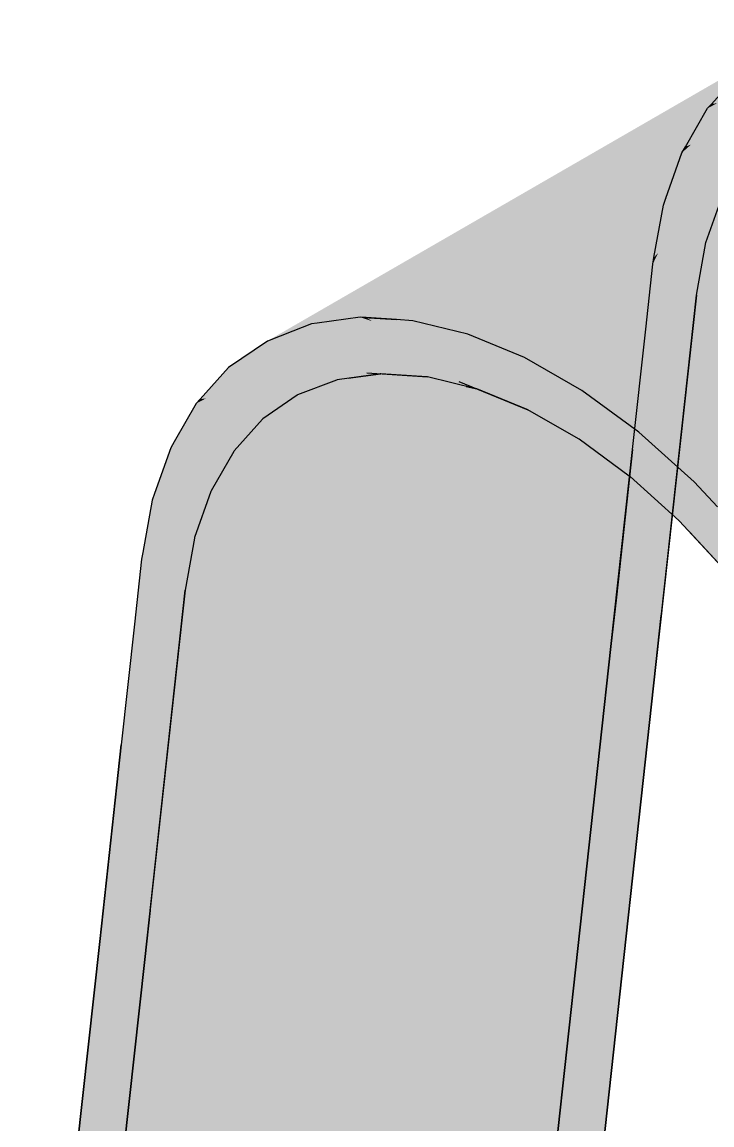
# Model space of a CAD drawing. Extents: x 0 to 2378, y 0 to 1682.
# Drawn here: x 1511.3 to 1544.7, y 1255.8 to 1309.2 of the extents above; entities that cross this region are included whole.
import ezdxf

# ---------------------------------------------------------------- set-up
doc = ezdxf.new("R2010")
doc.units = 0
doc.layers.add('SOMBRA', color=8, linetype='CONTINUOUS')
doc.layers.add('VISIBLE', color=7, linetype='CONTINUOUS')

msp = doc.modelspace()

# ---------------------------------------------------------------- linework, layer by layer
at = {"layer": 'SOMBRA', "color": 254}
for points in [[(1552.4486, 1309.1517), (1547.5228, 1307.2259), (1527.6999, 1294.863)], [(1549.9751, 1307.5417), (1552.4486, 1309.1517), (1527.6999, 1294.863)], [(1547.5228, 1307.2259), (1550.0869, 1308.8251), (1525.3382, 1294.5364)], [(1550.0869, 1308.8251), (1534.8473, 1300.1982), (1525.3382, 1294.5364)], [(1554.9871, 1308.9843), (1537.0535, 1299.1314), (1530.2384, 1294.6956)], [(1554.9871, 1308.9843), (1530.2384, 1294.6956), (1532.9042, 1294.0465)], [(1557.6529, 1308.3352), (1554.9871, 1308.9843), (1532.9042, 1294.0465)], [(1550.0869, 1308.8251), (1549.1889, 1308.4783), (1534.8473, 1300.1982)], [(1554.9871, 1308.9843), (1554.2082, 1309.0357), (1537.0535, 1299.1314)], [(1554.2082, 1309.0357), (1548.6828, 1306.7006), (1537.0535, 1299.1314)], [(1557.6529, 1308.3352), (1532.9042, 1294.0465), (1535.6548, 1292.9075)], [(1549.1889, 1308.4783), (1547.9514, 1308.0004), (1534.8473, 1300.1982)], [(1560.4036, 1307.1962), (1557.6529, 1308.3352), (1535.6548, 1292.9075)], [(1547.9514, 1308.0004), (1546.0776, 1306.7144), (1523.2027, 1293.7117)], [(1534.8473, 1300.1982), (1547.9514, 1308.0004), (1523.2027, 1293.7117)], [(1549.9751, 1307.5417), (1527.6999, 1294.863), (1527.9826, 1294.8444)], [(1549.9751, 1307.5417), (1527.9826, 1294.8444), (1528.1303, 1294.8346)], [(1549.9751, 1307.5417), (1528.1303, 1294.8346), (1548.6828, 1306.7006)], [(1547.5228, 1307.2259), (1525.3382, 1294.5364), (1525.6087, 1294.5738)], [(1547.5228, 1307.2259), (1525.6087, 1294.5738), (1527.6999, 1294.863)], [(1560.4036, 1307.1962), (1535.6548, 1292.9075), (1538.4338, 1291.3194)], [(1563.1825, 1305.6081), (1560.4036, 1307.1962), (1538.4338, 1291.3194)], [(1546.0776, 1306.7144), (1541.7249, 1303.4686), (1521.3289, 1292.4257)], [(1546.0776, 1306.7144), (1521.3289, 1292.4257), (1523.2027, 1293.7117)], [(1528.1303, 1294.8346), (1537.0535, 1299.1314), (1548.6828, 1306.7006)], [(1546.0776, 1306.7144), (1544.6963, 1305.1841), (1541.7249, 1303.4686)], [(1563.1825, 1305.6081), (1538.4338, 1291.3194), (1541.1844, 1289.3067)], [(1565.9332, 1303.5954), (1563.1825, 1305.6081), (1541.1844, 1289.3067)], [(1544.5078, 1304.9753), (1540.0654, 1301.1693), (1519.7591, 1290.6866)], [(1541.7249, 1303.4686), (1544.5078, 1304.9753), (1519.7591, 1290.6866)], [(1544.5078, 1304.9753), (1543.4391, 1303.1171), (1540.0654, 1301.1693)], [(1544.6963, 1305.1841), (1544.5078, 1304.9753), (1541.7249, 1303.4686)], [(1541.7249, 1303.4686), (1519.7591, 1290.6866), (1519.9476, 1290.8954)], [(1541.7249, 1303.4686), (1519.9476, 1290.8954), (1521.3289, 1292.4257)], [(1565.9332, 1303.5954), (1541.1844, 1289.3067), (1543.8644, 1286.894)], [(1568.6131, 1301.1827), (1565.9332, 1303.5954), (1543.8644, 1286.894)], [(1543.2704, 1302.8238), (1539.2865, 1298.7684), (1518.5217, 1288.5351)], [(1540.0654, 1301.1693), (1543.2704, 1302.8238), (1518.5217, 1288.5351)], [(1543.2704, 1302.8238), (1542.4949, 1300.6208), (1539.2865, 1298.7684)], [(1543.4391, 1303.1171), (1543.2704, 1302.8238), (1540.0654, 1301.1693)], [(1540.0654, 1301.1693), (1518.5217, 1288.5351), (1518.6903, 1288.8284)], [(1540.0654, 1301.1693), (1518.6903, 1288.8284), (1519.7591, 1290.6866)], [(1558.8171, 1293.6645), (1568.6131, 1301.1827), (1543.8644, 1286.894)], [(1542.4949, 1300.6208), (1542.3794, 1300.2927), (1539.2865, 1298.7684)], [(1542.3794, 1300.2927), (1539.1819, 1296.1737), (1517.6307, 1286.004)], [(1539.2865, 1298.7684), (1542.3794, 1300.2927), (1517.6307, 1286.004)], [(1534.8473, 1300.1982), (1523.2027, 1293.7117), (1524.4402, 1294.1896)], [(1534.8473, 1300.1982), (1524.4402, 1294.1896), (1525.3382, 1294.5364)], [(1542.3794, 1300.2927), (1541.9204, 1297.7548), (1539.1819, 1296.1737)], [(1528.1303, 1294.8346), (1529.4595, 1294.747), (1537.0535, 1299.1314)], [(1529.4595, 1294.747), (1530.2384, 1294.6956), (1537.0535, 1299.1314)], [(1539.2865, 1298.7684), (1517.6307, 1286.004), (1517.7462, 1286.3321)], [(1539.2865, 1298.7684), (1517.7462, 1286.3321), (1518.5217, 1288.5351)], [(1539.1819, 1296.1737), (1541.8632, 1297.439), (1517.1145, 1283.1503)], [(1541.9204, 1297.7548), (1541.8632, 1297.439), (1539.1819, 1296.1737)], [(1539.1819, 1296.1737), (1517.1145, 1283.1503), (1517.1716, 1283.4661)], [(1539.1819, 1296.1737), (1517.1716, 1283.4661), (1517.6307, 1286.004)], [(1558.8171, 1293.6645), (1543.8644, 1286.894), (1544.9875, 1285.68)]]:
    msp.add_solid(points, dxfattribs=at)
at = {"layer": 'SOMBRA', "color": 253}
for points in [[(1544.7549, 1305.1924), (1544.6963, 1305.1841), (1546.0776, 1306.7144)], [(1551.3243, 1306.1184), (1544.3132, 1303.4498), (1544.5078, 1304.9753)], [(1551.3243, 1306.1184), (1544.5078, 1304.9753), (1544.9812, 1305.2243)], [(1549.4151, 1305.3917), (1544.0929, 1301.7225), (1544.3132, 1303.4498)], [(1543.7101, 1303.2203), (1543.4391, 1303.1171), (1544.5078, 1304.9753)], [(1544.3132, 1303.4498), (1543.7101, 1303.2203), (1544.5078, 1304.9753)], [(1544.9812, 1305.2243), (1544.5078, 1304.9753), (1544.7549, 1305.1924)], [(1544.7549, 1305.1924), (1544.5078, 1304.9753), (1544.6963, 1305.1841)], [(1547.7393, 1304.2364), (1543.8628, 1299.9184), (1544.0929, 1301.7225)], [(1543.7101, 1303.2203), (1542.5439, 1300.6546), (1542.4949, 1300.6208)], [(1543.7101, 1303.2203), (1542.4949, 1300.6208), (1543.2704, 1302.8238)], [(1544.3132, 1303.4498), (1544.0929, 1301.7225), (1542.5439, 1300.6546)], [(1544.3132, 1303.4498), (1542.5439, 1300.6546), (1543.7101, 1303.2203)], [(1543.7101, 1303.2203), (1543.2704, 1302.8238), (1543.4391, 1303.1171)], [(1546.3392, 1302.6769), (1543.6088, 1297.9275), (1543.8628, 1299.9184)], [(1544.0929, 1301.7225), (1542.1212, 1297.9785), (1542.3794, 1300.2927)], [(1544.0929, 1301.7225), (1543.8628, 1299.9184), (1542.1212, 1297.9785)], [(1544.0929, 1301.7225), (1542.3794, 1300.2927), (1542.5439, 1300.6546)], [(1542.5439, 1300.6546), (1542.3794, 1300.2927), (1542.4949, 1300.6208)], [(1545.2291, 1300.7458), (1543.2578, 1295.1762), (1543.6088, 1297.9275)], [(1542.1212, 1297.9785), (1541.9204, 1297.7548), (1542.3794, 1300.2927)], [(1543.8628, 1299.9184), (1541.7559, 1294.7046), (1542.1212, 1297.9785)], [(1543.8628, 1299.9184), (1543.6088, 1297.9275), (1541.7559, 1294.7046)], [(1544.43, 1298.4882), (1541.8611, 1284.2268), (1543.2578, 1295.1762)], [(1543.6088, 1297.9275), (1541.1412, 1289.1959), (1541.7559, 1294.7046)], [(1543.6088, 1297.9275), (1543.2578, 1295.1762), (1541.1412, 1289.1959)], [(1542.1212, 1297.9785), (1541.7559, 1294.7046), (1541.5188, 1294.2922)], [(1542.1212, 1297.9785), (1541.5188, 1294.2922), (1541.8632, 1297.439)], [(1542.1212, 1297.9785), (1541.8632, 1297.439), (1541.9204, 1297.7548)], [(1541.8632, 1297.439), (1517.6078, 1280.4872), (1517.1145, 1283.1503)], [(1541.8632, 1297.439), (1541.5188, 1294.2922), (1517.6078, 1280.4872)], [(1543.9704, 1295.9367), (1542.0129, 1278.053), (1541.1196, 1278.4137)], [(1543.9704, 1295.9367), (1541.1196, 1278.4137), (1541.8611, 1284.2268)], [(1543.2578, 1295.1762), (1540.8347, 1278.5288), (1539.989, 1278.8703)], [(1543.2578, 1295.1762), (1539.989, 1278.8703), (1541.1412, 1289.1959)], [(1543.2578, 1295.1762), (1541.8611, 1284.2268), (1540.8347, 1278.5288)], [(1541.7559, 1294.7046), (1541.1412, 1289.1959), (1540.8803, 1288.4587)], [(1541.7559, 1294.7046), (1540.8803, 1288.4587), (1541.5188, 1294.2922)], [(1541.5188, 1294.2922), (1518.5223, 1275.5503), (1517.6078, 1280.4872)], [(1541.5188, 1294.2922), (1540.8803, 1288.4587), (1518.5223, 1275.5503)], [(1541.1412, 1289.1959), (1539.989, 1278.8703), (1539.8375, 1278.9315)], [(1541.1412, 1289.1959), (1539.8375, 1278.9315), (1540.8803, 1288.4587)], [(1540.8803, 1288.4587), (1519.6438, 1269.4964), (1518.5223, 1275.5503)], [(1540.8803, 1288.4587), (1540.0973, 1281.3052), (1519.6438, 1269.4964)], [(1541.8611, 1284.2268), (1541.1196, 1278.4137), (1540.8347, 1278.5288)], [(1516.7701, 1280.0035), (1517.1145, 1283.1503), (1517.6078, 1280.4872)], [(1540.0973, 1281.3052), (1520.0159, 1267.4875), (1519.6438, 1269.4964)], [(1540.0973, 1281.3052), (1539.8375, 1278.9315), (1520.0159, 1267.4875)], [(1516.1316, 1274.17), (1517.6078, 1280.4872), (1518.5223, 1275.5503)], [(1516.1316, 1274.17), (1516.7701, 1280.0035), (1517.6078, 1280.4872)], [(1539.8375, 1278.9315), (1525.0456, 1240.3348), (1520.0159, 1267.4875)], [(1539.8375, 1278.9315), (1536.3257, 1246.8474), (1525.0456, 1240.3348)], [(1539.989, 1278.8703), (1536.0757, 1244.5631), (1539.8375, 1278.9315)], [(1539.989, 1278.8703), (1536.1587, 1244.5432), (1536.0757, 1244.5631)], [(1541.1196, 1278.4137), (1536.1587, 1244.5432), (1539.989, 1278.8703)], [(1541.1196, 1278.4137), (1536.78, 1244.3944), (1536.1587, 1244.5432)], [(1542.0129, 1278.053), (1536.78, 1244.3944), (1541.1196, 1278.4137)], [(1542.0129, 1278.053), (1538.2892, 1244.0328), (1536.78, 1244.3944)], [(1515.3486, 1267.0166), (1518.5223, 1275.5503), (1519.6438, 1269.4964)], [(1515.3486, 1267.0166), (1516.1316, 1274.17), (1518.5223, 1275.5503)], [(1515.0887, 1264.6428), (1519.6438, 1269.4964), (1520.0159, 1267.4875)], [(1515.0887, 1264.6428), (1515.3486, 1267.0166), (1519.6438, 1269.4964)], [(1511.577, 1232.5587), (1520.0159, 1267.4875), (1525.0456, 1240.3348)], [(1511.577, 1232.5587), (1515.0887, 1264.6428), (1520.0159, 1267.4875)]]:
    msp.add_solid(points, dxfattribs=at)
at = {"layer": 'SOMBRA', "color": 252}
for points in [[(1526.5756, 1291.8297), (1549.4151, 1305.3917), (1551.3243, 1306.1184)], [(1533.5108, 1295.1188), (1526.5756, 1291.8297), (1551.3243, 1306.1184)], [(1528.6898, 1292.1277), (1552.9627, 1306.3493), (1553.4386, 1306.4164)], [(1530.9277, 1291.9788), (1528.6898, 1292.1277), (1553.4386, 1306.4164)], [(1528.6898, 1292.1277), (1533.5108, 1295.1188), (1552.9627, 1306.3493)], [(1530.9597, 1291.9767), (1530.9277, 1291.9788), (1553.4386, 1306.4164)], [(1530.9597, 1291.9767), (1553.4386, 1306.4164), (1555.7084, 1306.2654)], [(1533.316, 1291.3971), (1530.9597, 1291.9767), (1555.7084, 1306.2654)], [(1533.3497, 1291.3888), (1533.316, 1291.3971), (1555.7084, 1306.2654)], [(1533.3497, 1291.3888), (1555.7084, 1306.2654), (1558.0984, 1305.6775)], [(1533.5108, 1295.1188), (1551.3243, 1306.1184), (1552.9627, 1306.3493)], [(1524.6664, 1291.103), (1547.7393, 1304.2364), (1549.4151, 1305.3917)], [(1526.5487, 1291.8195), (1524.6664, 1291.103), (1549.4151, 1305.3917)], [(1526.5756, 1291.8297), (1526.5487, 1291.8195), (1549.4151, 1305.3917)], [(1535.7758, 1290.3906), (1533.3497, 1291.3888), (1558.0984, 1305.6775)], [(1535.8104, 1290.3763), (1535.7758, 1290.3906), (1558.0984, 1305.6775)], [(1535.8104, 1290.3763), (1558.0984, 1305.6775), (1560.5592, 1304.665)], [(1538.2644, 1288.9757), (1535.8104, 1290.3763), (1560.5592, 1304.665)], [(1538.2994, 1288.9556), (1538.2644, 1288.9757), (1560.5592, 1304.665)], [(1538.2994, 1288.9556), (1560.5592, 1304.665), (1563.0482, 1303.2443)], [(1522.9906, 1289.9477), (1546.3392, 1302.6769), (1547.7393, 1304.2364)], [(1524.6428, 1291.0868), (1522.9906, 1289.9477), (1547.7393, 1304.2364)], [(1524.6664, 1291.103), (1524.6428, 1291.0868), (1547.7393, 1304.2364)], [(1540.7255, 1287.1766), (1538.2994, 1288.9556), (1563.0482, 1303.2443)], [(1540.7602, 1287.1512), (1540.7255, 1287.1766), (1563.0482, 1303.2443)], [(1540.7602, 1287.1512), (1563.0482, 1303.2443), (1565.5089, 1301.4399)], [(1521.5905, 1288.3882), (1545.2291, 1300.7458), (1546.3392, 1302.6769)], [(1522.9708, 1289.9257), (1521.5905, 1288.3882), (1546.3392, 1302.6769)], [(1522.9906, 1289.9477), (1522.9708, 1289.9257), (1546.3392, 1302.6769)], [(1543.1165, 1285.026), (1540.7602, 1287.1512), (1565.5089, 1301.4399)], [(1543.1502, 1284.9956), (1543.1165, 1285.026), (1565.5089, 1301.4399)], [(1543.1502, 1284.9956), (1565.5089, 1301.4399), (1567.8989, 1299.2843)], [(1520.4803, 1286.4572), (1544.43, 1298.4882), (1545.2291, 1300.7458)], [(1521.5749, 1288.361), (1520.4803, 1286.4572), (1545.2291, 1300.7458)], [(1521.5905, 1288.3882), (1521.5749, 1288.361), (1545.2291, 1300.7458)], [(1545.402, 1282.5686), (1543.1502, 1284.9956), (1567.8989, 1299.2843)], [(1519.6813, 1284.1996), (1543.9704, 1295.9367), (1544.43, 1298.4882)], [(1520.4691, 1286.4254), (1519.6813, 1284.1996), (1544.43, 1298.4882)], [(1520.4803, 1286.4572), (1520.4691, 1286.4254), (1544.43, 1298.4882)], [(1519.2217, 1281.648), (1542.2799, 1280.4923), (1543.9704, 1295.9367)], [(1519.6748, 1284.1636), (1519.2217, 1281.648), (1543.9704, 1295.9367)], [(1519.6813, 1284.1996), (1519.6748, 1284.1636), (1543.9704, 1295.9367)], [(1525.9775, 1294.4221), (1527.6999, 1294.863), (1525.6087, 1294.5738)], [(1526.4735, 1294.218), (1527.6999, 1294.863), (1525.9775, 1294.4221)], [(1527.4891, 1293.8001), (1527.6999, 1294.863), (1526.4735, 1294.218)], [(1533.5108, 1295.1188), (1528.2139, 1292.0606), (1526.5756, 1291.8297)], [(1532.4691, 1291.7511), (1527.6999, 1294.863), (1527.4891, 1293.8001)], [(1528.0447, 1294.8089), (1527.9826, 1294.8444), (1527.6999, 1294.863)], [(1528.293, 1294.6672), (1528.0447, 1294.8089), (1527.6999, 1294.863)], [(1532.4691, 1291.7511), (1528.293, 1294.6672), (1527.6999, 1294.863)], [(1528.0447, 1294.8089), (1529.4595, 1294.747), (1527.9826, 1294.8444)], [(1528.293, 1294.6672), (1529.8343, 1294.5281), (1528.0447, 1294.8089)], [(1528.0447, 1294.8089), (1529.8343, 1294.5281), (1529.4595, 1294.747)], [(1528.2139, 1292.0606), (1533.5108, 1295.1188), (1528.6601, 1292.1235)], [(1528.6898, 1292.1277), (1528.6601, 1292.1235), (1533.5108, 1295.1188)], [(1529.8343, 1294.5281), (1530.2384, 1294.6956), (1529.4595, 1294.747)], [(1529.8343, 1294.5281), (1532.9042, 1294.0465), (1530.2384, 1294.6956)], [(1524.6366, 1294.0788), (1524.4402, 1294.1896), (1523.2027, 1293.7117)], [(1524.6366, 1294.0788), (1525.3382, 1294.5364), (1524.4402, 1294.1896)], [(1524.6366, 1294.0788), (1525.6087, 1294.5738), (1525.3382, 1294.5364)], [(1524.6366, 1294.0788), (1525.9775, 1294.4221), (1525.6087, 1294.5738)], [(1525.3952, 1293.6508), (1525.9775, 1294.4221), (1524.6366, 1294.0788)], [(1525.3952, 1293.6508), (1526.4735, 1294.218), (1525.9775, 1294.4221)], [(1526.3551, 1293.1093), (1526.4735, 1294.218), (1525.3952, 1293.6508)], [(1526.3551, 1293.1093), (1527.4891, 1293.8001), (1526.4735, 1294.218)], [(1528.293, 1294.6672), (1531.2913, 1293.6774), (1529.8343, 1294.5281)], [(1532.4691, 1291.7511), (1535.8104, 1290.3763), (1528.293, 1294.6672)], [(1538.2994, 1288.9556), (1531.2913, 1293.6774), (1528.293, 1294.6672)], [(1531.2913, 1293.6774), (1532.9042, 1294.0465), (1529.8343, 1294.5281)], [(1520.2325, 1290.9356), (1523.2027, 1293.7117), (1520.0062, 1290.9037)], [(1520.0062, 1290.9037), (1523.2027, 1293.7117), (1521.3289, 1292.4257)], [(1520.2325, 1290.9356), (1524.6366, 1294.0788), (1523.2027, 1293.7117)], [(1520.2325, 1290.9356), (1525.3952, 1293.6508), (1524.6366, 1294.0788)], [(1527.1133, 1291.9055), (1525.3952, 1293.6508), (1520.2325, 1290.9356)], [(1527.1133, 1291.9055), (1527.2518, 1292.6035), (1525.3952, 1293.6508)], [(1526.3551, 1293.1093), (1527.3057, 1292.8755), (1527.4891, 1293.8001)], [(1532.8275, 1291.5172), (1527.4891, 1293.8001), (1527.3057, 1292.8755)], [(1532.8275, 1291.5172), (1532.4691, 1291.7511), (1527.4891, 1293.8001)], [(1531.2913, 1293.6774), (1538.4338, 1291.3194), (1532.9042, 1294.0465)], [(1538.2994, 1288.9556), (1534.0851, 1292.046), (1531.2913, 1293.6774)], [(1542.9309, 1286.8809), (1538.4338, 1291.3194), (1531.2913, 1293.6774)], [(1538.4338, 1291.3194), (1535.6548, 1292.9075), (1532.9042, 1294.0465)], [(1526.3551, 1293.1093), (1527.2518, 1292.6035), (1527.3057, 1292.8755)], [(1528.2139, 1292.0606), (1527.2518, 1292.6035), (1527.1133, 1291.9055)], [(1528.0155, 1292.1726), (1527.3057, 1292.8755), (1527.2518, 1292.6035)], [(1528.0155, 1292.1726), (1530.9597, 1291.9767), (1527.3057, 1292.8755)], [(1520.0062, 1290.9037), (1521.3289, 1292.4257), (1519.9476, 1290.8954)], [(1528.6898, 1292.1277), (1528.0155, 1292.1726), (1528.2139, 1292.0606)], [(1540.7602, 1287.1512), (1537.6242, 1289.9795), (1534.0851, 1292.046)], [(1526.5756, 1291.8297), (1519.7591, 1290.6866), (1519.5645, 1289.1611)], [(1526.5756, 1291.8297), (1520.2325, 1290.9356), (1519.7591, 1290.6866)], [(1533.3497, 1291.3888), (1532.4691, 1291.7511), (1532.8275, 1291.5172)], [(1524.6664, 1291.103), (1519.5645, 1289.1611), (1519.3441, 1287.4338)], [(1520.2325, 1290.9356), (1520.0062, 1290.9037), (1519.7591, 1290.6866)], [(1543.8644, 1286.894), (1541.1844, 1289.3067), (1538.4338, 1291.3194)], [(1542.9309, 1286.8809), (1543.8644, 1286.894), (1538.4338, 1291.3194)], [(1518.9614, 1288.9316), (1519.7591, 1290.6866), (1518.6903, 1288.8284)], [(1519.5645, 1289.1611), (1519.7591, 1290.6866), (1518.9614, 1288.9316)], [(1520.0062, 1290.9037), (1519.9476, 1290.8954), (1519.7591, 1290.6866)], [(1522.9906, 1289.9477), (1519.3441, 1287.4338), (1519.114, 1285.6297)], [(1543.1502, 1284.9956), (1539.5926, 1288.8301), (1537.6242, 1289.9795)], [(1519.3441, 1287.4338), (1518.9614, 1288.9316), (1517.7952, 1286.3659)], [(1517.7952, 1286.3659), (1518.9614, 1288.9316), (1518.6903, 1288.8284)], [(1517.7952, 1286.3659), (1518.6903, 1288.8284), (1518.5217, 1288.5351)], [(1519.3441, 1287.4338), (1519.5645, 1289.1611), (1518.9614, 1288.9316)], [(1543.6531, 1284.4536), (1541.2994, 1287.8335), (1539.5926, 1288.8301)], [(1517.7952, 1286.3659), (1518.5217, 1288.5351), (1517.7462, 1286.3321)], [(1521.5905, 1288.3882), (1519.114, 1285.6297), (1518.8601, 1283.6388)], [(1543.6531, 1284.4536), (1544.2302, 1284.077), (1541.2994, 1287.8335)], [(1544.2302, 1284.077), (1542.9309, 1286.8809), (1541.2994, 1287.8335)], [(1519.114, 1285.6297), (1519.3441, 1287.4338), (1517.7952, 1286.3659)], [(1542.9309, 1286.8809), (1544.8053, 1285.7863), (1543.8644, 1286.894)], [(1544.2302, 1284.077), (1548.7788, 1281.1091), (1542.9309, 1286.8809)], [(1542.9309, 1286.8809), (1548.7788, 1281.1091), (1544.8053, 1285.7863)], [(1544.8053, 1285.7863), (1544.9875, 1285.68), (1543.8644, 1286.894)], [(1517.7952, 1286.3659), (1517.7462, 1286.3321), (1517.6307, 1286.004)], [(1519.114, 1285.6297), (1517.7952, 1286.3659), (1517.6307, 1286.004)], [(1520.4803, 1286.4572), (1518.8601, 1283.6388), (1518.5091, 1280.8875)], [(1517.3725, 1283.6898), (1517.6307, 1286.004), (1517.1716, 1283.4661)], [(1519.114, 1285.6297), (1517.6307, 1286.004), (1517.3725, 1283.6898)], [(1518.8601, 1283.6388), (1519.114, 1285.6297), (1517.3725, 1283.6898)], [(1519.6813, 1284.1996), (1518.5091, 1280.8875), (1517.1124, 1269.9381)], [(1545.4341, 1282.5339), (1544.2302, 1284.077), (1543.6531, 1284.4536)], [(1545.6962, 1282.198), (1548.7788, 1281.1091), (1544.2302, 1284.077)], [(1517.0072, 1280.4159), (1517.3725, 1283.6898), (1517.1716, 1283.4661)], [(1518.8601, 1283.6388), (1517.3725, 1283.6898), (1517.0072, 1280.4159)], [(1518.5091, 1280.8875), (1518.8601, 1283.6388), (1517.0072, 1280.4159)], [(1517.0072, 1280.4159), (1517.1716, 1283.4661), (1517.1145, 1283.1503)], [(1517.0072, 1280.4159), (1517.1145, 1283.1503), (1516.7701, 1280.0035)], [(1517.2642, 1263.7643), (1519.2217, 1281.648), (1517.1124, 1269.9381)], [(1519.2217, 1281.648), (1519.0784, 1280.3387), (1521.3481, 1268.4073)], [(1519.2217, 1281.648), (1521.3481, 1268.4073), (1542.2799, 1280.4923)], [(1516.086, 1264.2401), (1517.1124, 1269.9381), (1518.5091, 1280.8875)], [(1516.086, 1264.2401), (1518.5091, 1280.8875), (1516.3925, 1274.9072)], [(1518.5091, 1280.8875), (1517.0072, 1280.4159), (1516.3925, 1274.9072)], [(1516.3925, 1274.9072), (1517.0072, 1280.4159), (1516.7701, 1280.0035)], [(1517.5312, 1266.2036), (1521.3481, 1268.4073), (1519.0784, 1280.3387)], [(1521.3481, 1268.4073), (1542.2728, 1280.4267), (1542.2799, 1280.4923)], [(1521.3481, 1268.4073), (1521.3586, 1268.3519), (1542.2728, 1280.4267)], [(1521.3586, 1268.3519), (1542.0129, 1278.053), (1542.2728, 1280.4267)], [(1516.3925, 1274.9072), (1516.7701, 1280.0035), (1516.1316, 1274.17)], [(1521.3586, 1268.3519), (1521.7397, 1266.3482), (1542.0129, 1278.053)], [(1521.7397, 1266.3482), (1538.5395, 1246.3191), (1542.0129, 1278.053)], [(1516.086, 1264.2401), (1516.3925, 1274.9072), (1515.2403, 1264.5816)], [(1515.2403, 1264.5816), (1516.3925, 1274.9072), (1516.1316, 1274.17)], [(1515.2403, 1264.5816), (1516.1316, 1274.17), (1515.0887, 1264.6428)], [(1516.086, 1264.2401), (1516.3708, 1264.1251), (1517.1124, 1269.9381)], [(1517.2642, 1263.7643), (1517.1124, 1269.9381), (1516.3708, 1264.1251)], [(1517.524, 1266.138), (1521.7397, 1266.3482), (1521.3586, 1268.3519)], [(1517.5312, 1266.2036), (1517.524, 1266.138), (1521.3586, 1268.3519)], [(1517.5312, 1266.2036), (1521.3586, 1268.3519), (1521.3481, 1268.4073)], [(1513.7907, 1232.0304), (1526.8353, 1239.5616), (1521.7397, 1266.3482)], [(1513.7907, 1232.0304), (1521.7397, 1266.3482), (1517.2642, 1263.7643)], [(1517.524, 1266.138), (1517.2642, 1263.7643), (1521.7397, 1266.3482)], [(1521.7397, 1266.3482), (1526.8353, 1239.5616), (1538.5395, 1246.3191)], [(1511.41, 1230.2545), (1515.0887, 1264.6428), (1511.3269, 1230.2744)], [(1511.41, 1230.2545), (1515.2403, 1264.5816), (1515.0887, 1264.6428)], [(1512.0312, 1230.1057), (1515.2403, 1264.5816), (1511.41, 1230.2545)], [(1512.0312, 1230.1057), (1516.3708, 1264.1251), (1515.2403, 1264.5816)], [(1513.5405, 1229.7441), (1516.3708, 1264.1251), (1512.0312, 1230.1057)], [(1513.5405, 1229.7441), (1517.2642, 1263.7643), (1516.3708, 1264.1251)]]:
    msp.add_solid(points, dxfattribs=at)
at = {"layer": 'VISIBLE'}
for p, q in [((1544.6963, 1305.1841), (1546.0776, 1306.7144)), ((1543.4391, 1303.1171), (1544.5078, 1304.9753)), ((1544.5078, 1304.9753), (1544.6963, 1305.1841)), ((1542.4949, 1300.6208), (1543.2704, 1302.8238)), ((1543.2704, 1302.8238), (1543.4391, 1303.1171)), ((1542.3794, 1300.2927), (1542.4949, 1300.6208)), ((1544.43, 1298.4882), (1545.2291, 1300.7458)), ((1541.9204, 1297.7548), (1542.3794, 1300.2927)), ((1543.9704, 1295.9367), (1544.43, 1298.4882)), ((1541.5188, 1294.2922), (1541.8632, 1297.439)), ((1541.8632, 1297.439), (1541.9204, 1297.7548)), ((1543.9704, 1295.9367), (1542.0129, 1278.053)), ((1542.2799, 1280.4923), (1543.9704, 1295.9367)), ((1527.6999, 1294.863), (1525.6087, 1294.5738)), ((1527.9826, 1294.8444), (1527.6999, 1294.863)), ((1529.4595, 1294.747), (1527.9826, 1294.8444)), ((1527.9826, 1294.8444), (1528.1303, 1294.8346)), ((1528.1303, 1294.8346), (1529.4595, 1294.747)), ((1530.2384, 1294.6956), (1529.4595, 1294.747)), ((1532.9042, 1294.0465), (1530.2384, 1294.6956)), ((1524.4402, 1294.1896), (1523.2027, 1293.7117)), ((1525.3382, 1294.5364), (1524.4402, 1294.1896)), ((1525.6087, 1294.5738), (1525.3382, 1294.5364)), ((1540.8803, 1288.4587), (1541.5188, 1294.2922)), ((1523.2027, 1293.7117), (1521.3289, 1292.4257)), ((1535.6548, 1292.9075), (1532.9042, 1294.0465)), ((1538.4338, 1291.3194), (1535.6548, 1292.9075)), ((1521.3289, 1292.4257), (1519.9476, 1290.8954)), ((1528.2139, 1292.0606), (1526.5756, 1291.8297)), ((1527.1133, 1291.9055), (1528.2139, 1292.0606)), ((1528.0155, 1292.1726), (1530.9597, 1291.9767)), ((1528.2139, 1292.0606), (1528.6898, 1292.1277)), ((1528.6601, 1292.1235), (1528.2139, 1292.0606)), ((1528.6898, 1292.1277), (1528.6601, 1292.1235)), ((1530.9277, 1291.9788), (1528.6898, 1292.1277)), ((1526.5487, 1291.8195), (1524.6664, 1291.103)), ((1526.5756, 1291.8297), (1526.5487, 1291.8195)), ((1530.9597, 1291.9767), (1530.9277, 1291.9788)), ((1533.316, 1291.3971), (1530.9597, 1291.9767)), ((1532.4691, 1291.7511), (1535.8104, 1290.3763)), ((1532.8275, 1291.5172), (1533.3497, 1291.3888)), ((1524.6428, 1291.0868), (1522.9906, 1289.9477)), ((1524.6664, 1291.103), (1524.6428, 1291.0868)), ((1533.3497, 1291.3888), (1533.316, 1291.3971)), ((1535.7758, 1290.3906), (1533.3497, 1291.3888)), ((1541.1844, 1289.3067), (1538.4338, 1291.3194)), ((1519.7591, 1290.6866), (1518.6903, 1288.8284)), ((1519.9476, 1290.8954), (1519.7591, 1290.6866)), ((1522.9708, 1289.9257), (1521.5905, 1288.3882)), ((1522.9906, 1289.9477), (1522.9708, 1289.9257)), ((1535.8104, 1290.3763), (1535.7758, 1290.3906)), ((1538.2644, 1288.9757), (1535.8104, 1290.3763)), ((1518.6903, 1288.8284), (1518.5217, 1288.5351)), ((1538.2994, 1288.9556), (1538.2644, 1288.9757)), ((1540.7255, 1287.1766), (1538.2994, 1288.9556)), ((1543.8644, 1286.894), (1541.1844, 1289.3067)), ((1518.5217, 1288.5351), (1517.7462, 1286.3321)), ((1521.5749, 1288.361), (1520.4803, 1286.4572)), ((1521.5905, 1288.3882), (1521.5749, 1288.361)), ((1539.8375, 1278.9315), (1540.8803, 1288.4587)), ((1540.8803, 1288.4587), (1540.0973, 1281.3052)), ((1540.7602, 1287.1512), (1540.7255, 1287.1766)), ((1543.1165, 1285.026), (1540.7602, 1287.1512)), ((1544.9875, 1285.68), (1543.8644, 1286.894)), ((1517.7462, 1286.3321), (1517.6307, 1286.004)), ((1520.4691, 1286.4254), (1519.6813, 1284.1996)), ((1520.4803, 1286.4572), (1520.4691, 1286.4254)), ((1517.6307, 1286.004), (1517.1716, 1283.4661)), ((1543.1502, 1284.9956), (1543.1165, 1285.026)), ((1545.402, 1282.5686), (1543.1502, 1284.9956)), ((1519.6748, 1284.1636), (1519.2217, 1281.648)), ((1519.6813, 1284.1996), (1519.6748, 1284.1636)), ((1543.6531, 1284.4536), (1545.4341, 1282.5339)), ((1517.1716, 1283.4661), (1517.1145, 1283.1503)), ((1517.1145, 1283.1503), (1516.7701, 1280.0035)), ((1517.2642, 1263.7643), (1519.2217, 1281.648)), ((1519.2217, 1281.648), (1519.0784, 1280.3387)), ((1540.0973, 1281.3052), (1539.8375, 1278.9315)), ((1519.0784, 1280.3387), (1517.5312, 1266.2036)), ((1542.0129, 1278.053), (1542.2728, 1280.4267)), ((1542.2728, 1280.4267), (1542.2799, 1280.4923)), ((1516.7701, 1280.0035), (1516.1316, 1274.17)), ((1536.0757, 1244.5631), (1539.8375, 1278.9315)), ((1539.8375, 1278.9315), (1536.3257, 1246.8474)), ((1542.0129, 1278.053), (1538.2892, 1244.0328)), ((1538.5395, 1246.3191), (1542.0129, 1278.053)), ((1516.1316, 1274.17), (1515.0887, 1264.6428)), ((1515.3486, 1267.0166), (1516.1316, 1274.17)), ((1515.0887, 1264.6428), (1515.3486, 1267.0166)), ((1517.524, 1266.138), (1517.2642, 1263.7643)), ((1517.5312, 1266.2036), (1517.524, 1266.138)), ((1515.0887, 1264.6428), (1511.3269, 1230.2744)), ((1511.577, 1232.5587), (1515.0887, 1264.6428)), ((1513.5405, 1229.7441), (1517.2642, 1263.7643)), ((1517.2642, 1263.7643), (1513.7907, 1232.0304))]:
    msp.add_line(p, q, dxfattribs=at)

doc.saveas('drawing.dxf')
